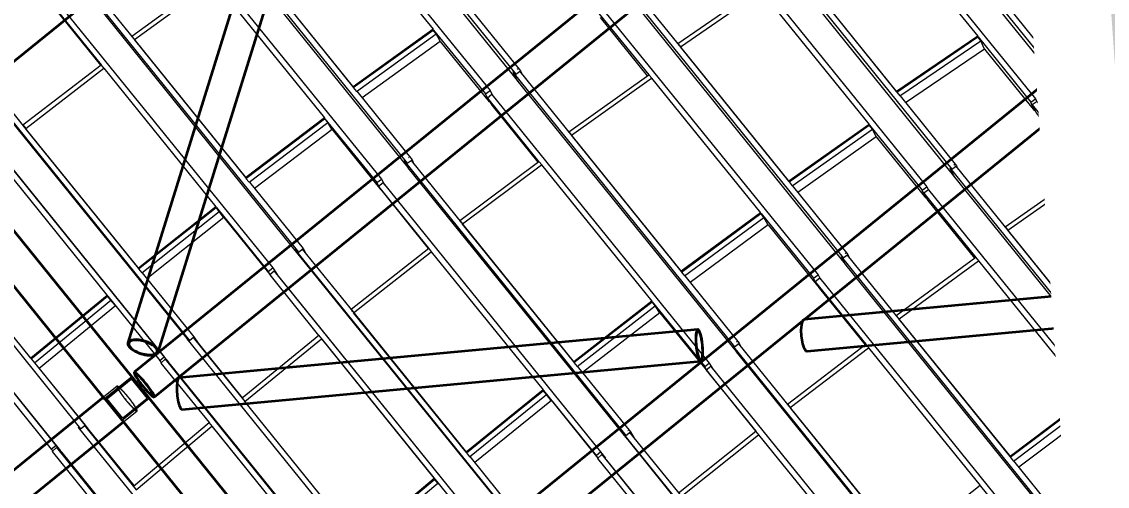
# Model space of a CAD drawing. Header units: millimetres. Extents: x 834681283 to 835686922, y 817551134 to 819407044.
# Drawn here: x 835551053 to 835560390, y 818175819 to 818179809 of the extents above; entities that cross this region are included whole.
import ezdxf

# ---------------------------------------------------------------- set-up
doc = ezdxf.new("R2010")
doc.units = ezdxf.units.MM
doc.header["$LTSCALE"] = 1200
doc.header["$MEASUREMENT"] = 0
doc.linetypes.add('P01-MAGP-P-RF$0$P01_MS_01_N1-FloorPlan-PART2OFUPPERROOFSETTINGOUT$0$BH DASHED2', pattern=[3, 2, -1])
doc.linetypes.add('P01-MAGP-P-RF$0$PHANTOM', pattern=[2.5, 1.25, -0.25, 0.25, -0.25, 0.25, -0.25])
for name, color, linetype, lineweight in [('P01-MAAN-P-EVA$0$DW-TXT', 7, 'Continuous', 13), ('P01-MAGP-P-RF$0$MMH053__', 253, 'P01-MAGP-P-RF$0$PHANTOM', 40), ('P01-MAGP-P-RF$0$P01_MS_01_N1-FloorPlan-PART2OFUPPERROOFSETTINGOUT$0$S-BEAM', 253, 'Continuous', 35), ('P01-MAGP-P-RF$0$P01_MS_01_N1-FloorPlan-PART2OFUPPERROOFSETTINGOUT$0$S-BEAM-HIDN', 253, 'P01-MAGP-P-RF$0$P01_MS_01_N1-FloorPlan-PART2OFUPPERROOFSETTINGOUT$0$BH DASHED2', 18), ('P01-MAGP-P-RF$0$ROOF MESH HALF TONE$0$A-GLAZ', 253, 'Continuous', 9), ('P01-MAGP-P-RF$0$ROOF MESH HALF TONE$0$A-MASS', 253, 'Continuous', 9)]:
    doc.layers.add(name, color=color, linetype=linetype, lineweight=lineweight)
doc.layers.add('P01-MAAN-P-EVA$0$HATCH', color=9, linetype='Continuous')
doc.styles.add('P01-MAAN-P-EVA$0$ARIAL', font='arial.ttf', dxfattribs={"width": 0.8})

# ---------------------------------------------------------------- blocks, each defined once
blk = doc.blocks.new('P01-MAAN-P-EVA')
at = {"layer": 'P01-MAAN-P-EVA$0$HATCH', "ltscale": 0.1}
h = blk.add_hatch(dxfattribs=at)
h.set_pattern_fill('_USER', color=240, scale=1000, angle=45, pattern_type=0)
h.set_pattern_definition([(45, (305980.4, 20741.3), (-707.1067812, 707.1067812), [])])
edge = h.paths.add_edge_path()
edge.add_arc((835502969.3, 818186018.3), 4500, 18.1416, 95.30201, ccw=False)
edge.add_line((835507245.6, 818187419.4), (835513826.1, 818167335.8))
edge.add_line((835513826.1, 818167335.8), (835519853.5, 818081117.4))
edge.add_line((835519853.5, 818081117.4), (835555459.1, 818083606.6))
edge.add_line((835555459.1, 818083606.6), (835554354.4, 818076435.4))
edge.add_line((835554354.4, 818076435.4), (835558875.4, 818029487.4))
edge.add_line((835558875.4, 818029487.4), (835556388.4, 818026956.4))
edge.add_line((835556388.4, 818026956.4), (835549241.4, 818025790.4))
edge.add_line((835549241.4, 818025790.4), (835542188.5, 818025211.5))
edge.add_line((835542188.5, 818025211.5), (835547193.3, 818041026.5))
edge.add_line((835547193.3, 818041026.5), (835547200.6, 818060157.3))
edge.add_line((835547200.6, 818060157.3), (835535036.1, 818059317.4))
edge.add_line((835535036.1, 818059317.4), (835534275.3, 818070335.1))
edge.add_line((835534275.3, 818070335.1), (835535439, 818078697.5))
edge.add_line((835535439, 818078697.5), (835516606.1, 818077380.9))
edge.add_line((835516606.1, 818077380.9), (835515458.7, 818093794.4))
edge.add_line((835515458.7, 818093794.4), (835500714.4, 818090319.3))
edge.add_line((835500714.4, 818090319.3), (835485194.4, 818159526.3))
edge.add_line((835485194.4, 818159526.3), (835497824.4, 818169113.3))
edge.add_line((835497824.4, 818169113.3), (835508718.9, 818171681.2))
edge.add_line((835508718.9, 818171681.2), (835502553.5, 818190499))
at = {"layer": 'P01-MAAN-P-EVA$0$DW-TXT', "insert": (835559946.3, 818184087.5), "char_height": 2000, "attachment_point": 1, "rotation": 3.99859, "style": 'P01-MAAN-P-EVA$0$ARIAL', "bg_fill": 3, "box_fill_scale": 1.25, "bg_fill_color": 256, "bg_fill_transparency": 0}
blk.add_mtext_dynamic_manual_height_columns('PROVIDED AGGREGATE LENGTH OF BUILDING FRONTAGES UPON THOROUGHFARES = 167.0m ', width=35991.508, gutter_width=10, heights=[0], dxfattribs=at)
blk = doc.blocks.new('P01-MAGP-P-RF$0$ROOF MESH HALF TONE')
at = {"layer": 'P01-MAGP-P-RF$0$ROOF MESH HALF TONE$0$A-GLAZ', "lineweight": 5}
for p, q in [((25190.9, 68468.3), (26928, 65980)), ((26952.4, 65906.4), (25215.2, 68394.7)), ((24997.1, 68276.3), (26697.6, 65855)), ((29867.9, 68070.3), (31594.2, 65602.1)), ((31617.5, 65525.3), (29897, 67985.1)), ((29663, 67894.9), (31373.6, 65456.3)), ((24202.7, 67776.3), (25944, 65282)), ((25949.1, 65243.7), (24229.1, 67707.4)), ((25393.2, 67628.7), (26245.5, 66415.1)), ((24011.6, 67585.9), (25712.3, 65161.6)), ((28880.4, 67382.5), (30611.3, 64906)), ((30635.9, 64831.5), (28913.1, 67296.6)), ((25525.9, 65970.2), (24667.3, 67200.1)), ((24669.6, 67194.1), (25528.2, 65964.3)), ((28680.5, 67202.5), (30387.7, 64769.3)), ((30075.7, 67224.1), (30914.1, 66028.8)), ((23215.2, 67078.2), (24956.3, 64586.9)), ((23277.6, 67075.9), (23680.6, 66499.3)), ((24965.1, 64554.1), (23245.1, 67015.3)), ((23657.9, 66536), (24375.4, 66985.5)), ((23678, 66504.7), (24395.3, 66954)), ((24395.3, 66954), (25260.8, 65720.2)), ((22983, 66868.2), (23375.2, 66308.6)), ((23024.5, 66896.1), (24727.3, 64466.1)), ((23017.7, 66809.6), (23370.8, 66305.6)), ((30185.5, 65604.7), (29344.2, 66808.3)), ((29346.4, 66801.9), (30187.6, 65598.3)), ((27892.7, 66691.9), (29627, 64209.8)), ((27947.2, 66700.3), (28359.4, 66110.5)), ((26527.4, 66640.1), (26971, 66004.8)), ((29653.7, 64138.8), (27919.3, 66620.8)), ((28336.6, 66145.9), (29063.7, 66573.3)), ((23662.8, 66524.7), (23657.9, 66536)), ((23657.9, 66536), (23679.3, 66505.5)), ((24550.7, 65256), (23678, 66504.7)), ((23678, 66504.7), (23680.5, 66499.5)), ((23680.6, 66499.2), (24553.3, 65250.5)), ((27654.6, 66484), (28068, 65894.7)), ((27696.9, 66510.4), (29401.6, 64080.2)), ((28357.1, 66116.6), (29084.1, 66543.9)), ((29084.1, 66543.9), (29930.1, 65338.1)), ((25525.8, 65962.8), (26245.7, 66407.8)), ((26245.5, 66415.1), (25525.9, 65970.2)), ((26247.9, 66409.1), (26245.5, 66415.1)), ((26270.2, 66372.9), (26245.7, 66407.8)), ((26245.8, 66407.8), (26247.9, 66409.1)), ((26248.9, 66407.6), (26655.1, 65829.3)), ((27684.9, 66416), (28055.8, 65887.3)), ((22229.2, 66379.3), (23968.1, 63893.9)), ((23949.1, 63912.1), (22262.7, 66322.3)), ((22290, 66379.6), (22692.6, 65804.1)), ((22669.4, 65841.3), (23377.3, 66310)), ((23402.5, 66274), (23377.3, 66310)), ((25550.2, 65927.9), (26270.2, 66372.9)), ((26299.4, 66304.5), (25594.8, 65868.9)), ((26297.7, 66308.5), (26270.2, 66372.9)), ((26299.2, 66304.6), (26682.7, 65758.6)), ((22037.1, 66206.5), (23742.9, 63770.4)), ((22691.3, 65810), (23397.5, 66277.5)), ((23397.5, 66277.5), (24275.4, 65024.7)), ((31191.2, 66264.1), (31637.3, 65626.2)), ((23769, 63733.2), (22074.5, 66153.2)), ((28338.6, 66140.2), (28336.6, 66145.9)), ((28336.6, 66145.9), (28357.1, 66116.6)), ((29207.2, 64900), (28357.1, 66116.6)), ((28357.1, 66116.6), (28359.4, 66110.4)), ((28359.4, 66110.4), (29209.5, 64893.9)), ((26947, 66025.2), (26943.5, 66023)), ((26947, 66025.2), (26951.2, 66019.3)), ((30914.1, 66028.8), (30185.5, 65604.7)), ((30186.5, 65597.6), (30915.2, 66021.7)), ((30916.3, 66022.4), (30914.1, 66028.8)), ((30915.2, 66021.8), (30916.3, 66022.4)), ((30939.2, 65987.5), (30915.2, 66021.7)), ((30916.7, 66021.7), (31330.6, 65431.6)), ((25525.8, 65962.8), (25550.2, 65927.9)), ((25528.2, 65964.3), (25525.9, 65970.2)), ((25552.7, 65929.1), (25986.6, 65307.7)), ((26911.5, 66003), (26904.8, 65998.8)), ((26904.8, 65998.8), (28641.7, 63513.7)), ((26904.8, 65998.8), (26934.1, 65932.2)), ((26928, 65980), (26971, 66004.8)), ((28654.6, 63470.6), (26934.1, 65932.2)), ((26964.1, 66000.8), (27371.8, 65417.5)), ((26971, 66004.8), (26979.6, 65978.6)), ((30210.5, 65563.4), (30939.2, 65987.5)), ((30965.3, 65913.2), (30939.2, 65987.5)), ((22678.8, 65824), (22669.4, 65841.3)), ((22669.4, 65841.3), (22691.3, 65810)), ((26655.1, 65829.3), (26697.6, 65855)), ((26682.7, 65758.6), (26655.1, 65829.3)), ((26697.6, 65855), (26711.8, 65818.6)), ((27348.9, 65453.6), (28069.9, 65895.9)), ((27369.9, 65423.7), (28090, 65865.5)), ((28094.4, 65860.9), (28069.9, 65895.9)), ((28090, 65865.5), (28945.4, 64646.1)), ((30965.3, 65913.2), (30256, 65500.4)), ((30965.2, 65913.3), (31355.9, 65356.3)), ((23574.8, 64544.1), (22689.7, 65809)), ((22690, 65808.5), (22692.4, 65804.6)), ((22692.7, 65804.1), (23577.7, 64539.2)), ((26711.5, 65819), (26669.8, 65791.6)), ((26669.8, 65791.6), (27071.8, 65218.1)), ((26669.8, 65791.6), (26703.6, 65728.7)), ((26686.3, 65760.8), (26682.7, 65758.6)), ((26711.5, 65819), (28415.3, 63388.4)), ((21245.1, 65681.8), (22980.9, 63202.7)), ((25260.8, 65720.2), (24550.7, 65256)), ((24550.9, 65249), (25261.3, 65713.3)), ((24575.8, 65213.5), (25286.2, 65677.9)), ((25263.5, 65714.7), (25260.8, 65720.2)), ((25286.2, 65677.9), (25261.3, 65713.3)), ((25261.4, 65713.3), (25263.5, 65714.7)), ((25264.5, 65713.2), (25670.3, 65134.8)), ((25317.1, 65619), (25286.2, 65677.9)), ((26703.6, 65728.7), (27064.7, 65213.5)), ((22402.1, 65598.1), (23290.5, 64329.2)), ((25318.9, 65615.5), (24618.3, 65157.6)), ((25318.7, 65615.6), (25701.5, 65070)), ((30187.6, 65598.3), (30185.5, 65604.7)), ((30186.5, 65597.6), (30210.5, 65563.4)), ((30211.7, 65563.9), (30654.2, 64930.7)), ((31587.3, 65611.7), (31584.2, 65610)), ((31584.2, 65610), (33315.3, 63133.3)), ((31584.2, 65610), (31607.2, 65542)), ((31594.2, 65602.1), (31637.3, 65626.2)), ((31627, 65635), (31617.1, 65629.2)), ((31627, 65635), (31631.4, 65628.8)), ((31634.3, 65624.6), (32045.8, 65035.9)), ((31637.3, 65626.2), (31640.5, 65615.7)), ((21050.3, 65516.4), (22758.4, 63075.9)), ((22797.9, 63027), (21089.8, 65467.5)), ((27352.3, 65445.4), (27348.9, 65453.6)), ((27348.9, 65453.6), (27369.9, 65423.7)), ((31330.6, 65431.6), (31373.6, 65456.3)), ((31373.6, 65456.3), (31382, 65431.3)), ((31617.5, 65525.3), (31615.8, 65530.8)), ((33339.4, 63061.6), (31617.5, 65525.3)), ((28230, 64191.8), (27369.2, 65423.3)), ((27369.2, 65423.3), (27371.8, 65417.5)), ((27371.8, 65417.5), (28232.5, 64186)), ((31355.9, 65356.3), (31330.6, 65431.6)), ((31383.9, 65432.4), (31341.5, 65406.5)), ((31341.5, 65406.5), (31757.9, 64812.9)), ((31341.5, 65406.5), (31368.9, 65337.5)), ((31360.4, 65358.9), (31355.9, 65356.3)), ((31383.9, 65432.4), (33092.5, 62996.5)), ((25925.1, 65308.5), (25917.3, 65303.3)), ((25917.3, 65303.3), (27655.2, 62818.5)), ((25917.3, 65303.3), (25950, 65241.9)), ((25944, 65282), (25986.6, 65307.7)), ((25959, 65330.7), (25960.8, 65328.2)), ((25978.5, 65302.8), (26384.1, 64723)), ((25986.6, 65307.7), (26000.4, 65271.5)), ((29930.1, 65338.1), (29207.2, 64900)), ((29208, 64892.9), (29931, 65331.1)), ((29232.2, 64858.3), (29955.2, 65296.5)), ((29932.4, 65332), (29930.1, 65338.1)), ((29931, 65331.1), (29932.4, 65332)), ((29955.2, 65296.5), (29931, 65331.1)), ((29933.1, 65331), (30345, 64743.9)), ((29982.7, 65228.5), (29955.2, 65296.5)), ((31368.9, 65337.5), (31743.1, 64804)), ((24553.3, 65250.5), (24550.7, 65256)), ((24550.9, 65249), (24575.8, 65213.5)), ((24578.2, 65214.9), (24998.3, 64613.8)), ((27668.8, 62784.4), (25950, 65241.9)), ((25970.4, 65213.2), (25963.1, 65223.5)), ((26361, 64759.6), (27073.8, 65219.3)), ((26382.4, 64729), (27093.8, 65187.9)), ((27098.6, 65183.9), (27073.8, 65219.3)), ((27093.8, 65187.9), (27959.5, 63953)), ((29983.8, 65225.8), (29276.9, 64797.4)), ((29983.7, 65225.9), (30372.5, 64671.6)), ((22597.8, 63837.1), (21702.9, 65115.1)), ((25670.3, 65134.8), (25712.3, 65161.6)), ((25686.1, 65101.9), (25670.3, 65134.8)), ((25724.5, 65128.3), (25683.3, 65100)), ((25683.3, 65100), (26075.2, 64540.6)), ((25684, 65098.9), (25720.7, 65042.6)), ((25712.3, 65161.6), (25736.6, 65111.1)), ((25724.5, 65128.3), (27429.4, 62694.2)), ((24275.4, 65024.7), (23574.8, 64544.1)), ((23575.6, 64537.7), (24276.4, 65018.5)), ((24278.3, 65019.8), (24275.4, 65024.7)), ((24301.6, 64982.5), (24276.4, 65018.5)), ((24276.5, 65018.5), (24278.3, 65019.8)), ((24279.3, 65018.4), (24685.9, 64438.2)), ((25701.5, 65070), (25697.6, 65078)), ((25720.7, 65042.6), (26073.2, 64539.2)), ((21412.4, 64911.9), (22717.9, 63046.7)), ((23600.8, 64501.8), (24301.6, 64982.5)), ((24337.7, 64926), (23641.2, 64448.3)), ((24335.9, 64928.9), (24301.6, 64982.5)), ((24337.5, 64926.2), (24698.8, 64410.5)), ((29209.5, 64893.9), (29207.2, 64900)), ((29208, 64892.9), (29232.2, 64858.3)), ((30601.1, 64920.1), (30596.7, 64917.4)), ((30596.7, 64917.4), (32329.7, 62438.2)), ((30596.7, 64917.4), (30623.4, 64849.4)), ((30611.3, 64906), (30654.2, 64930.7)), ((30639.1, 64943.3), (30631.5, 64938.6)), ((30639.1, 64943.3), (30643.6, 64936.9)), ((30649.7, 64928.1), (31058.9, 64342.8)), ((30654.2, 64930.7), (30659.9, 64913.6)), ((29233.8, 64859.1), (29669.7, 64235.3)), ((32356.3, 62370.2), (30623.4, 64849.4)), ((30635.9, 64831.5), (30634.9, 64834.7)), ((31035.6, 64378.7), (31759.3, 64813.8)), ((31783.9, 64778.7), (31759.3, 64813.8)), ((26367, 64747.4), (26361, 64759.6)), ((26361, 64759.6), (26382.4, 64729)), ((27253.3, 63481.5), (26381.2, 64728.3)), ((26381.2, 64728.3), (26383.9, 64723.3)), ((26384.1, 64723), (27256.1, 63476.2)), ((30345, 64743.9), (30387.7, 64769.3)), ((30372.5, 64671.6), (30345, 64743.9)), ((30399.4, 64741.4), (30357.3, 64714.6)), ((30357.3, 64714.6), (30764.2, 64134.3)), ((30357.3, 64714.6), (30387.8, 64649.7)), ((30387.7, 64769.3), (30398.5, 64740.9)), ((30399.4, 64741.4), (32106.8, 62306.1)), ((31056.6, 64348.7), (31780.1, 64783.7)), ((31780.1, 64783.7), (32638.2, 63560.3)), ((24938.8, 64611.6), (24931.2, 64606.4)), ((24956.3, 64586.9), (24998.3, 64613.8)), ((24998.3, 64613.8), (25021.8, 64564.2)), ((28945.4, 64646.1), (28230, 64191.8)), ((28230.7, 64184.8), (28946.3, 64639.3)), ((28947.9, 64640.3), (28945.4, 64646.1)), ((28946.3, 64639.3), (28947.9, 64640.3)), ((28970.8, 64604.3), (28946.3, 64639.3)), ((28948.7, 64639.2), (29359.3, 64053.8)), ((30376.4, 64673.9), (30372.5, 64671.6)), ((30387.8, 64649.7), (30753.7, 64127.8)), ((23577.7, 64539.2), (23574.8, 64544.1)), ((23575.6, 64537.7), (23600.8, 64501.8)), ((24931.2, 64606.4), (26668, 62125.3)), ((24931.9, 64605.4), (24967.5, 64550.5)), ((26655, 62139.8), (24967.5, 64550.5)), ((24990.5, 64608.9), (25397.1, 64028.1)), ((25373.6, 64065), (26076.9, 64541.8)), ((26102.1, 64505.9), (26076.9, 64541.8)), ((28255.2, 64149.8), (28970.8, 64604.3)), ((29002.4, 64538), (28298.8, 64091.2)), ((29000.9, 64541), (28970.8, 64604.3)), ((29002.2, 64538.2), (29389.7, 63985.8)), ((23603, 64503), (24009.6, 63921.9)), ((24685.9, 64438.2), (24727.3, 64466.1)), ((24701.2, 64412.2), (24685.9, 64438.2)), ((24737.1, 64437.9), (24696.4, 64408.8)), ((24727.3, 64466.1), (24762, 64407.5)), ((24737.1, 64437.9), (26443.9, 61999.5)), ((24777.4, 64385.5), (24737.7, 64437.1)), ((25393.9, 64032.9), (26097.1, 64509.5)), ((26097.1, 64509.5), (26973, 63259)), ((24696.4, 64408.8), (25080, 63860.8)), ((26484.2, 61947.1), (24777.4, 64385.5)), ((31037.7, 64373.1), (31035.6, 64378.7)), ((31035.6, 64378.7), (31056.6, 64348.7)), ((31918.4, 63115.7), (31056.6, 64348.7)), ((31056.6, 64348.7), (31058.9, 64342.8)), ((31058.9, 64342.8), (31920.8, 63109.8)), ((23290.5, 64329.2), (22597.8, 63837.1)), ((22599.2, 63831.3), (23292.1, 64323.6)), ((22601, 63832.5), (23293.7, 64324.7)), ((22624.7, 63794.9), (23317.6, 64287.2)), ((23293.7, 64324.7), (23290.5, 64329.2)), ((23317.6, 64287.2), (23292.1, 64323.6)), ((23292.9, 64322.5), (23327, 64277.1)), ((23294.5, 64323.6), (23701.9, 63741.7)), ((23352.4, 64240.7), (23317.6, 64287.2)), ((29651.4, 64250.2), (29645.6, 64246.5)), ((29651.4, 64250.2), (29655.5, 64244.3)), ((23356, 64235.7), (22663.3, 63743.5)), ((28232.5, 64186), (28230, 64191.8)), ((28230.7, 64184.8), (28255.2, 64149.8)), ((28257.1, 64150.8), (28684, 63540.1)), ((29614.8, 64226.9), (29609.3, 64223.4)), ((29609.3, 64223.4), (31343.5, 61743.5)), ((29609.3, 64223.4), (29638.9, 64159.7)), ((29627, 64209.8), (29669.7, 64235.3)), ((31359.4, 61699.3), (29638.9, 64159.7)), ((29664.1, 64232), (30071.8, 63648.9)), ((29669.7, 64235.3), (29678.9, 64210.8)), ((25373.6, 64065), (25395.4, 64033.9)), ((25388.9, 64039.8), (25373.9, 64064.5)), ((29359.3, 64053.8), (29401.6, 64080.2)), ((29372.9, 64023.3), (29359.3, 64053.8)), ((29401.6, 64080.2), (29417.2, 64045.2)), ((30048.5, 63685.2), (30765.7, 64135.3)), ((30069.8, 63654.7), (30786.4, 64104.4)), ((30790.6, 64099.9), (30765.7, 64135.3)), ((30786.4, 64104.4), (31652.7, 62868.9)), ((26276.4, 62772.3), (25393.9, 64032.9)), ((25394.6, 64031.9), (25396.4, 64029.1)), ((25397.1, 64028.1), (26279.2, 62768)), ((29413.6, 64050.4), (29372, 64022.7)), ((29372, 64022.7), (29769.2, 63455.8)), ((29372, 64022.7), (29405.9, 63962.6)), ((29389.7, 63985.8), (29378, 64012)), ((29405.9, 63962.6), (29763.6, 63452.1)), ((29413.6, 64050.4), (31120.7, 61614.1)), ((23953.3, 63915), (23946.7, 63910.3)), ((23946.7, 63910.3), (25681.5, 61433.6)), ((23968.1, 63893.9), (24009.6, 63921.9)), ((24002.8, 63917.3), (24407.9, 63339)), ((24009.6, 63921.9), (24043.1, 63864.9)), ((24043.2, 63864.8), (24388.1, 63372.4)), ((27959.5, 63953), (27253.3, 63481.5)), ((27254.2, 63474.9), (27960.6, 63946.5)), ((27279, 63439.5), (27985.4, 63911.1)), ((27962.3, 63947.7), (27959.5, 63953)), ((27960.6, 63946.6), (27962.3, 63947.7)), ((27985.4, 63911.1), (27960.6, 63946.5)), ((27963.2, 63946.5), (28373.6, 63361)), ((28018.9, 63853), (27985.4, 63911.1)), ((22601, 63832.5), (22597.8, 63837.1)), ((22599.2, 63831.3), (22624.7, 63794.9)), ((22626.5, 63796), (23021.9, 63231.4)), ((24387.1, 63371.7), (25081.5, 63861.9)), ((24407.7, 63338.9), (25101.9, 63829)), ((25106.9, 63825.7), (25081.5, 63861.9)), ((25101.9, 63829), (25987, 62564.6)), ((25105.4, 63824.6), (25102.5, 63828.3)), ((25105.4, 63824.6), (26403.2, 61970.4)), ((28020.5, 63850.2), (27321.1, 63383.2)), ((28020.3, 63850.3), (28407.4, 63298.2)), ((22663.5, 63743.4), (23045, 63198.5)), ((23701.9, 63741.7), (23742.9, 63770.4)), ((23715.8, 63722), (23701.9, 63741.7)), ((23750.4, 63747.4), (23710.2, 63717.8)), ((23710.2, 63717.8), (24087.3, 63178.8)), ((23742.9, 63770.4), (23780.3, 63717.1)), ((23792.7, 63699.2), (23750.4, 63747.4)), ((23750.4, 63747.4), (25459.1, 61305.6)), ((25501.4, 61257.4), (23792.7, 63699.2)), ((30051.9, 63677.4), (30048.5, 63685.2)), ((30048.5, 63685.2), (30069.8, 63654.7)), ((30940.2, 62409), (30069.3, 63654.4)), ((30069.3, 63654.4), (30071.8, 63648.9)), ((30071.8, 63648.9), (30942.7, 62403.5)), ((28628.5, 63532.3), (28622.3, 63528.2)), ((28622.3, 63528.2), (30356.8, 61049.3)), ((28622.3, 63528.2), (28655.3, 63469.4)), ((28641.7, 63513.7), (28684, 63540.1)), ((28663.9, 63555.9), (28660.1, 63553.4)), ((28663.9, 63555.9), (28667.2, 63551.2)), ((28677.7, 63536.2), (29085, 62954.1)), ((28684, 63540.1), (28699.3, 63505.3)), ((27256.1, 63476.2), (27253.3, 63481.5)), ((27254.2, 63474.9), (27279, 63439.5)), ((27281, 63440.6), (27696.9, 62845.9)), ((30371.5, 61016.6), (28655.3, 63469.4)), ((28671, 63447.1), (28662.4, 63459.5)), ((29061.4, 62990.8), (29770.8, 63456.8)), ((29082.1, 62959.2), (29791.4, 63425.1)), ((29795.9, 63421), (29770.8, 63456.8)), ((29791.4, 63425.1), (30666.1, 62176.8)), ((24387.1, 63371.7), (24409.3, 63340)), ((25298.9, 62066.4), (24407.7, 63338.9)), ((28373.6, 63361), (28415.3, 63388.4)), ((28388.6, 63333.1), (28373.6, 63361)), ((28426.4, 63359.5), (28385.4, 63330.9)), ((28385.4, 63330.9), (28773.7, 62776.5)), ((28387.4, 63328), (28422.9, 63275.9)), ((28415.3, 63388.4), (28445.3, 63332.6)), ((28426.4, 63359.5), (30134.3, 60920.6)), ((22968.8, 63220.1), (22963.2, 63216.1)), ((22963.2, 63216.1), (24696.2, 60742.8)), ((22980.9, 63202.7), (23021.9, 63231.4)), ((23016.2, 63227.5), (23422.7, 62647.4)), ((23021.9, 63231.4), (23045, 63198.5)), ((26973, 63259), (26276.4, 62772.3)), ((26277.8, 62766.2), (26974.6, 63253)), ((26279.6, 62767.4), (26976.2, 63254.1)), ((26302.9, 62730.3), (26999.7, 63217.1)), ((26976.2, 63254.1), (26973, 63259)), ((26999.7, 63217.1), (26974.6, 63253)), ((26977, 63253), (27388.2, 62665.9)), ((27036.5, 63164), (26999.7, 63217.1)), ((28407.4, 63298.2), (28405.9, 63300.8)), ((28422.9, 63275.9), (28773, 62776)), ((22982.7, 63200.2), (22980.9, 63202.7)), ((23045, 63198.5), (23405.8, 62683.6)), ((23401.4, 62680.4), (24088.6, 63179.8)), ((23422.2, 62647), (24109.3, 63146.3)), ((24114.2, 63143.2), (24088.6, 63179.8)), ((24112.9, 63142.2), (24109.3, 63146.3)), ((24109.3, 63146.3), (25002.3, 61870.3)), ((24112.9, 63142.2), (25418.8, 61276.1)), ((27038.2, 63161.6), (26343.4, 62676.2)), ((27038, 63161.7), (27402, 62642.1)), ((22717.9, 63046.7), (22758.4, 63075.9)), ((22730.5, 63031.1), (22717.9, 63046.7)), ((22764.5, 63056.6), (22724.6, 63026.6)), ((22724.6, 63026.6), (23096.3, 62495.3)), ((22758.4, 63075.9), (22797.9, 63027)), ((22808.4, 63011.9), (22764.5, 63056.6)), ((22764.5, 63056.6), (24474.1, 60612.8)), ((22797.9, 63027), (22795.3, 63025.2)), ((24518, 60568.1), (22808.4, 63011.9)), ((29067.7, 62978.8), (29061.4, 62990.8)), ((29061.4, 62990.8), (29083.1, 62959.8)), ((29962.1, 61701.5), (29082.1, 62959.2)), ((29082.1, 62959.2), (29084.8, 62954.4)), ((29085, 62954.1), (29965, 61696.4)), ((27655.2, 62818.5), (27696.9, 62845.9)), ((27677.2, 62861), (27679.4, 62857.8)), ((27690.6, 62841.8), (28098.8, 62258.8)), ((27696.9, 62845.9), (27726.1, 62791.1)), ((31652.7, 62868.9), (30940.2, 62409)), ((30941.2, 62402.5), (31653.8, 62862.5)), ((31655.3, 62863.4), (31652.7, 62868.9)), ((31678.6, 62827), (31653.8, 62862.5)), ((31653.9, 62862.5), (31655.3, 62863.4)), ((31655.9, 62862.4), (32064.8, 62279.3)), ((26279.6, 62767.4), (26276.4, 62772.3)), ((26277.8, 62766.2), (26302.9, 62730.3)), ((27642.3, 62836.7), (27636.1, 62832.4)), ((27636.1, 62832.4), (29369.9, 60356.2)), ((27638.1, 62829.5), (27672.8, 62778.6)), ((29361.8, 60366.3), (27672.8, 62778.6)), ((28074.8, 62295.9), (28775.1, 62777.4)), ((28095.6, 62263.5), (28795.8, 62745)), ((28800.4, 62741.3), (28775.1, 62777.4)), ((28795.8, 62745), (29678.7, 61484.2)), ((30966, 62367), (31678.6, 62827)), ((31710.2, 62763.7), (31007.8, 62310.3)), ((31709, 62766.1), (31678.6, 62827)), ((31710, 62763.8), (32095.2, 62214.4)), ((23401.4, 62680.4), (23423.9, 62648.3)), ((26304.8, 62731.4), (26709.2, 62153.6)), ((27388.2, 62665.9), (27429.4, 62694.2)), ((27402, 62644.6), (27388.2, 62665.9)), ((27438.8, 62668.7), (27398.3, 62639.4)), ((27429.4, 62694.2), (27466.7, 62636.9)), ((27438.8, 62668.7), (29148.2, 60226.5)), ((27479.5, 62618.4), (27439.2, 62668.2)), ((25987, 62564.6), (25298.9, 62066.4)), ((25300.9, 62060.9), (25989, 62559.2)), ((25302.4, 62062), (25990.4, 62560.2)), ((25989.8, 62560.9), (25987, 62564.6)), ((26014.4, 62522.9), (25989, 62559.2)), ((25989.4, 62558.7), (26003.7, 62541.2)), ((27398.3, 62639.4), (27779.1, 62095.4)), ((29188.9, 60176.2), (27479.5, 62618.4)), ((25326.2, 62024.7), (26014.4, 62522.9)), ((26029, 62505), (26014.4, 62522.9)), ((30942.7, 62403.5), (30940.2, 62409)), ((30941.2, 62402.5), (30966, 62367)), ((30967.6, 62367.9), (31385.5, 61770.3)), ((30666.1, 62176.8), (29962.1, 61701.5)), ((30669, 62171.7), (30666.1, 62176.8)), ((30667.6, 62170.8), (30669, 62171.7)), ((30669.7, 62170.7), (31079.1, 61586.4))]:
    blk.add_line(p, q, dxfattribs=at)
at = {"layer": 'P01-MAGP-P-RF$0$ROOF MESH HALF TONE$0$A-MASS', "lineweight": 5}
for points, knots in [([(26562.4, 74606.9), (26761.6, 74322.5), (27146.8, 73772.4), (27692.3, 72993.3), (28212.8, 72249.9), (28631.9, 71651.3), (28962.1, 71179.8), (29208.1, 70828.5), (29453.3, 70478.3), (29657.8, 70186.2), (29821.5, 69952.4), (29985.3, 69718.5), (30190.2, 69425.9), (30436.3, 69074.4), (30682.7, 68722.5), (30929.4, 68370.1), (31135.3, 68076.1), (31300.2, 67840.6), (31423.9, 67663.9), (31547.8, 67487), (31671.8, 67310), (31795.8, 67132.8), (31961.4, 66896.4), (32251.5, 66482.1), (32583.9, 66007.3), (32917.4, 65531), (33168.1, 65173), (33419.4, 64814.1), (33671.2, 64454.5), (33923.7, 64093.9), (34261.1, 63612), (34684.6, 63007.2), (35195.7, 62277.2), (35709.9, 61542.9), (36227.4, 60803.8), (36922.1, 59811.8), (37624.1, 58809.1), (38334.4, 57794.7), (39050.5, 56772), (39956.9, 55477.6), (40879.8, 54159.6), (41628.8, 53089.9), (42196.1, 52279.7), (42769, 51461.4), (43346.6, 50636.6), (43927.9, 49806.4), (44511.9, 48972.4), (45097.7, 48135.7), (45684.5, 47297.8), (46271.1, 46459.9), (46856.8, 45623.5), (47441.5, 44788.5), (48219.3, 43677.6), (49188.3, 42293.7), (50151.9, 40917.6), (50919, 39822), (51683.6, 38730.1), (52634.7, 37371.8), (53768.6, 35752.4), (54707.5, 34411.5), (55455.1, 33343.8), (56014, 32545.6), (56571.2, 31749.9), (57126.6, 30956.6), (57680.4, 30165.8), (58140.4, 29508.9), (58507.6, 28984.5), (58736.7, 28657.3), (58919.8, 28395.8), (59057, 28199.8), (59194.1, 28004), (59331.1, 27808.3), (59468, 27612.8), (59650.5, 27352.3), (59878.2, 27027), (60151.1, 26637.3), (60514.4, 26118.4), (60967.6, 25471.3), (61509.7, 24697), (62050.3, 23925), (62589.3, 23155.2), (63126.7, 22387.7), (63662.6, 21622.4), (64196.9, 20859.3), (64729.7, 20098.3), (65261.1, 19339.5), (65702.6, 18708.9), (66055.1, 18205.5), (66319.1, 17828.4), (66582.8, 17451.9), (66846.1, 17075.9), (67109.2, 16700.1), (67459.9, 16199.2), (67898.8, 15572.4), (68427.7, 14817.1), (68960.2, 14056.5), (69498, 13288.5), (70223.9, 12251.9), (71151.7, 10926.9), (71923.6, 9824.4), (72319, 9259.7)], [0, 0, 0, 0, 0.011905, 0.02381, 0.035714, 0.047619, 0.053571, 0.059524, 0.065476, 0.071429, 0.074405, 0.077381, 0.083333, 0.089286, 0.095238, 0.10119, 0.107143, 0.110119, 0.113095, 0.116071, 0.119048, 0.122024, 0.125, 0.130952, 0.142857, 0.14881, 0.154762, 0.160714, 0.166667, 0.172619, 0.178571, 0.190476, 0.202381, 0.214286, 0.22619, 0.238095, 0.261905, 0.27381, 0.285714, 0.309524, 0.333333, 0.345238, 0.357143, 0.369048, 0.380952, 0.392857, 0.404762, 0.416667, 0.428571, 0.440476, 0.452381, 0.464286, 0.47619, 0.5, 0.52381, 0.535714, 0.547619, 0.571429, 0.595238, 0.619048, 0.630952, 0.642857, 0.654762, 0.666667, 0.678571, 0.690476, 0.696429, 0.702381, 0.705357, 0.708333, 0.71131, 0.714286, 0.717262, 0.720238, 0.72619, 0.732143, 0.738095, 0.75, 0.761905, 0.77381, 0.785714, 0.797619, 0.809524, 0.821429, 0.833333, 0.845238, 0.857143, 0.863095, 0.869048, 0.875, 0.880952, 0.886905, 0.892857, 0.904762, 0.916667, 0.928571, 0.940476, 0.952381, 0.97619, 1, 1, 1, 1]), ([(72319, 9259.7), (72269.6, 9330.3), (72171, 9471), (71975.1, 9750.9), (71635.1, 10236.5), (71157.2, 10918.9), (70595, 11721.9), (70042.4, 12511), (69498, 13288.5), (68960.2, 14056.5), (68427.7, 14817.1), (67898.8, 15572.4), (67459.9, 16199.2), (67109.2, 16700.1), (66846.1, 17075.9), (66582.8, 17451.9), (66319.1, 17828.4), (66055.1, 18205.5), (65790.7, 18583), (65526, 18961.1), (65172.5, 19465.9), (64818.3, 19971.8), (64463.3, 20478.8), (64196.7, 20859.5), (63929.7, 21240.8), (63662.4, 21622.7), (63394.6, 22005.1), (63171.2, 22324.2), (62992.2, 22579.7), (62857.9, 22771.5), (62723.5, 22963.5), (62589, 23155.6), (62454.4, 23347.8), (62274.8, 23604.3), (61960.2, 24053.6), (61329.5, 24954.3), (60424.6, 26246.7), (59332.2, 27806.7), (58416.4, 29114.7), (57772.4, 30034.5), (57403.5, 30561.2), (57126.4, 30957), (56848.9, 31353.3), (56571, 31750.2), (56292.6, 32147.8), (55920.9, 32678.7), (55268.8, 33609.9), (54332.9, 34946.6), (53391, 36291.7), (52633.8, 37373.1), (52064.1, 38186.7), (51492.5, 39003), (50919, 39822), (50343.7, 40643.7), (49766.5, 41468), (49187.5, 42294.9), (48606.9, 43124), (48024.9, 43955.3), (47441.5, 44788.5), (46856.8, 45623.5), (46271.1, 46459.9), (45684.5, 47297.8), (45097.7, 48135.7), (44511.9, 48972.4), (43927.9, 49806.4), (43346.6, 50636.6), (42769, 51461.4), (42196.1, 52279.7), (41628.8, 53089.9), (41067, 53892.1), (40510.6, 54686.8), (39959.4, 55474), (39231, 56514.3), (38332.3, 57797.8), (37448, 59060.7), (36748.4, 60059.8), (36227.4, 60803.8), (35709.9, 61542.9), (35002.9, 62552.6), (34291.9, 63568), (33576.3, 64590), (33042.4, 65352.5), (32511, 66111.5), (31981.8, 66867.2), (31454.6, 67620.1), (31016.8, 68245.4), (30667.3, 68744.5), (30405.5, 69118.4), (30144.1, 69491.8), (29882.9, 69864.7), (29665.5, 70175.2), (29491.7, 70423.5), (29361.4, 70609.6), (29231, 70795.8), (29057, 71044.3), (28838.6, 71356.2), (28574.2, 71733.8), (28217, 72243.9), (27759.1, 72897.9), (27182.4, 73721.5), (26774, 74304.7), (26562.4, 74606.9)], [0, 0, 0, 0, 0.002976, 0.005952, 0.011905, 0.02381, 0.035714, 0.047619, 0.059524, 0.071429, 0.083333, 0.095238, 0.107143, 0.113095, 0.119048, 0.125, 0.130952, 0.136905, 0.142857, 0.14881, 0.154762, 0.166667, 0.172619, 0.178571, 0.184524, 0.190476, 0.196429, 0.202381, 0.205357, 0.208333, 0.21131, 0.214286, 0.217262, 0.220238, 0.22619, 0.238095, 0.261905, 0.285714, 0.309524, 0.321429, 0.327381, 0.333333, 0.339286, 0.345238, 0.35119, 0.357143, 0.369048, 0.392857, 0.416667, 0.428571, 0.440476, 0.452381, 0.464286, 0.47619, 0.488095, 0.5, 0.511905, 0.52381, 0.535714, 0.547619, 0.559524, 0.571429, 0.583333, 0.595238, 0.607143, 0.619048, 0.630952, 0.642857, 0.654762, 0.666667, 0.678571, 0.690476, 0.702381, 0.72619, 0.75, 0.761905, 0.77381, 0.785714, 0.797619, 0.822917, 0.835565, 0.848214, 0.860863, 0.873512, 0.886161, 0.89881, 0.905134, 0.911458, 0.917783, 0.924107, 0.930432, 0.933594, 0.936756, 0.939918, 0.94308, 0.949405, 0.955729, 0.962054, 0.974702, 0.987351, 1, 1, 1, 1])]:
    blk.add_open_spline(points, degree=3, knots=knots, dxfattribs=at)
blk = doc.blocks.new('P01-MAGP-P-RF')
at = {"layer": 'P01-MAGP-P-RF$0$P01_MS_01_N1-FloorPlan-PART2OFUPPERROOFSETTINGOUT$0$S-BEAM'}
for p, q in [((835244325.6, 818158177.4), (835251023.7, 818163601.3)), ((835252730.7, 818161474.6), (835246040, 818156056.8)), ((835246211.8, 818155844.6), (835252902.5, 818161262.4)), ((835246022, 818156016.4), (835242254.5, 818160669)), ((835245788.8, 818155827.6), (835242021.4, 818160480.2)), ((835246245.8, 818156229.5), (835247412.8, 818159973.9)), ((835247048.6, 818159723.1), (835245985.1, 818156310.8)), ((835254640.4, 818159160.7), (835247920.1, 818153718.9)), ((835248091.9, 818153506.7), (835254812.2, 818158948.6)), ((835256277.5, 818156925.5), (835251803.4, 818156509.8)), ((835251828.6, 818156238), (835256302.7, 818156653.7)), ((835250887.9, 818156424.7), (835247345.4, 818156095.5)), ((835256038.3, 818156432.5), (835249805.4, 818151385.4)), ((835247005.6, 818155789.8), (835250913.2, 818156152.9)), ((835247345.4, 818156095.5), (835246424.5, 818156010)), ((835246022, 818156016.4), (835245788.8, 818155827.6)), ((835245792.3, 818155823.3), (835246025.4, 818156012.1)), ((835246025.4, 818156012.1), (835246022, 818156016.4)), ((835249801.4, 818151349), (835246025.4, 818156012.1)), ((835245776.2, 818155843.1), (835239037.4, 818150386.4)), ((835245792.3, 818155823.3), (835245788.8, 818155827.6)), ((835249568.2, 818151160.2), (835245792.3, 818155823.3)), ((835246449.8, 818155738.1), (835247005.6, 818155789.8)), ((835239209.2, 818150174.2), (835245948, 818155631))]:
    blk.add_line(p, q, dxfattribs=at)
for centre, major_axis, ratio, start_param, end_param in [((835251816, 818156373.9), (-12.6, 135.9), 0.288566, 0, 3.141593), ((835250900.5, 818156288.8), (-12.6, 135.9), 0.20712, 0, 3.141593), ((835250900.5, 818156288.8), (-11.9, 127.9), 0.20712, 0, 3.141593), ((835250900.5, 818156288.8), (-12.6, 135.9), 0.20712, 3.141593, 6.283185), ((835250900.5, 818156288.8), (-11.9, 127.9), 0.20712, 3.141593, 6.283185), ((835246115.4, 818156270.2), (-130.3, 40.6), 0.413687, 3.141593, 6.283185), ((835246115.4, 818156270.2), (-122.7, 38.2), 0.413687, 3.141593, 6.283185), ((835246115.4, 818156270.2), (-130.3, 40.6), 0.413687, 0, 3.141593), ((835246115.4, 818156270.2), (-122.7, 38.2), 0.413687, 0, 3.141593), ((835246125.9, 818155950.7), (-85.9, 106.1), 0.128373, 0, 3.141593), ((835246125.9, 818155950.7), (-79.6, 98.3), 0.128373, 0, 3.141593), ((835246125.9, 818155950.7), (-85.9, 106.1), 0.128373, 3.141593, 6.283185), ((835246125.9, 818155950.7), (-79.6, 98.3), 0.128373, 3.141593, 6.283185), ((835246437.1, 818155874), (-12.6, 135.9), 0.20712, 0, 3.141593)]:
    blk.add_ellipse(centre, major_axis=major_axis, ratio=ratio, start_param=start_param, end_param=end_param, dxfattribs=at)
at = {"layer": 'P01-MAGP-P-RF$0$P01_MS_01_N1-FloorPlan-PART2OFUPPERROOFSETTINGOUT$0$S-BEAM-HIDN'}
for p, q in [((835245805.9, 818155831.9), (835246014.2, 818156000.5)), ((835246014.2, 818156000.5), (835246151.1, 818155831.5)), ((835245892.7, 818155937.4), (835245776.3, 818155843.2)), ((835245942.8, 818155662.8), (835245805.9, 818155831.9)), ((835245935.1, 818155647), (835246168.2, 818155835.7)), ((835246151.1, 818155831.5), (835245942.8, 818155662.8)), ((835245948.1, 818155631), (835246064.5, 818155725.2))]:
    blk.add_line(p, q, dxfattribs=at)
for major_axis, start_param, end_param in [((-85.9, 106.1), 3.141593, 6.283185), ((-85.9, 106.1), 0, 3.141593), ((-79.6, 98.3), 0, 3.141593), ((-79.6, 98.3), 3.141593, 6.283185)]:
    blk.add_ellipse((835245978.6, 818155831.3), major_axis=major_axis, ratio=0.118057, start_param=start_param, end_param=end_param, dxfattribs=at)
at = {"layer": 'P01-MAGP-P-RF$0$MMH053__', "rotation": 3.998948738169357}
blk.add_blockref('P01-MAGP-P-RF$0$ROOF MESH HALF TONE', (835227060.7, 818090920.1), dxfattribs=at)

msp = doc.modelspace()

# ---------------------------------------------------------------- block references
msp.add_blockref('P01-MAGP-P-RF', (305980.4, 20741.3))

# ---------------------------------------------------------------- next in the draw order: block references
msp.add_blockref('P01-MAAN-P-EVA', (0, 0))

doc.saveas('drawing.dxf')
